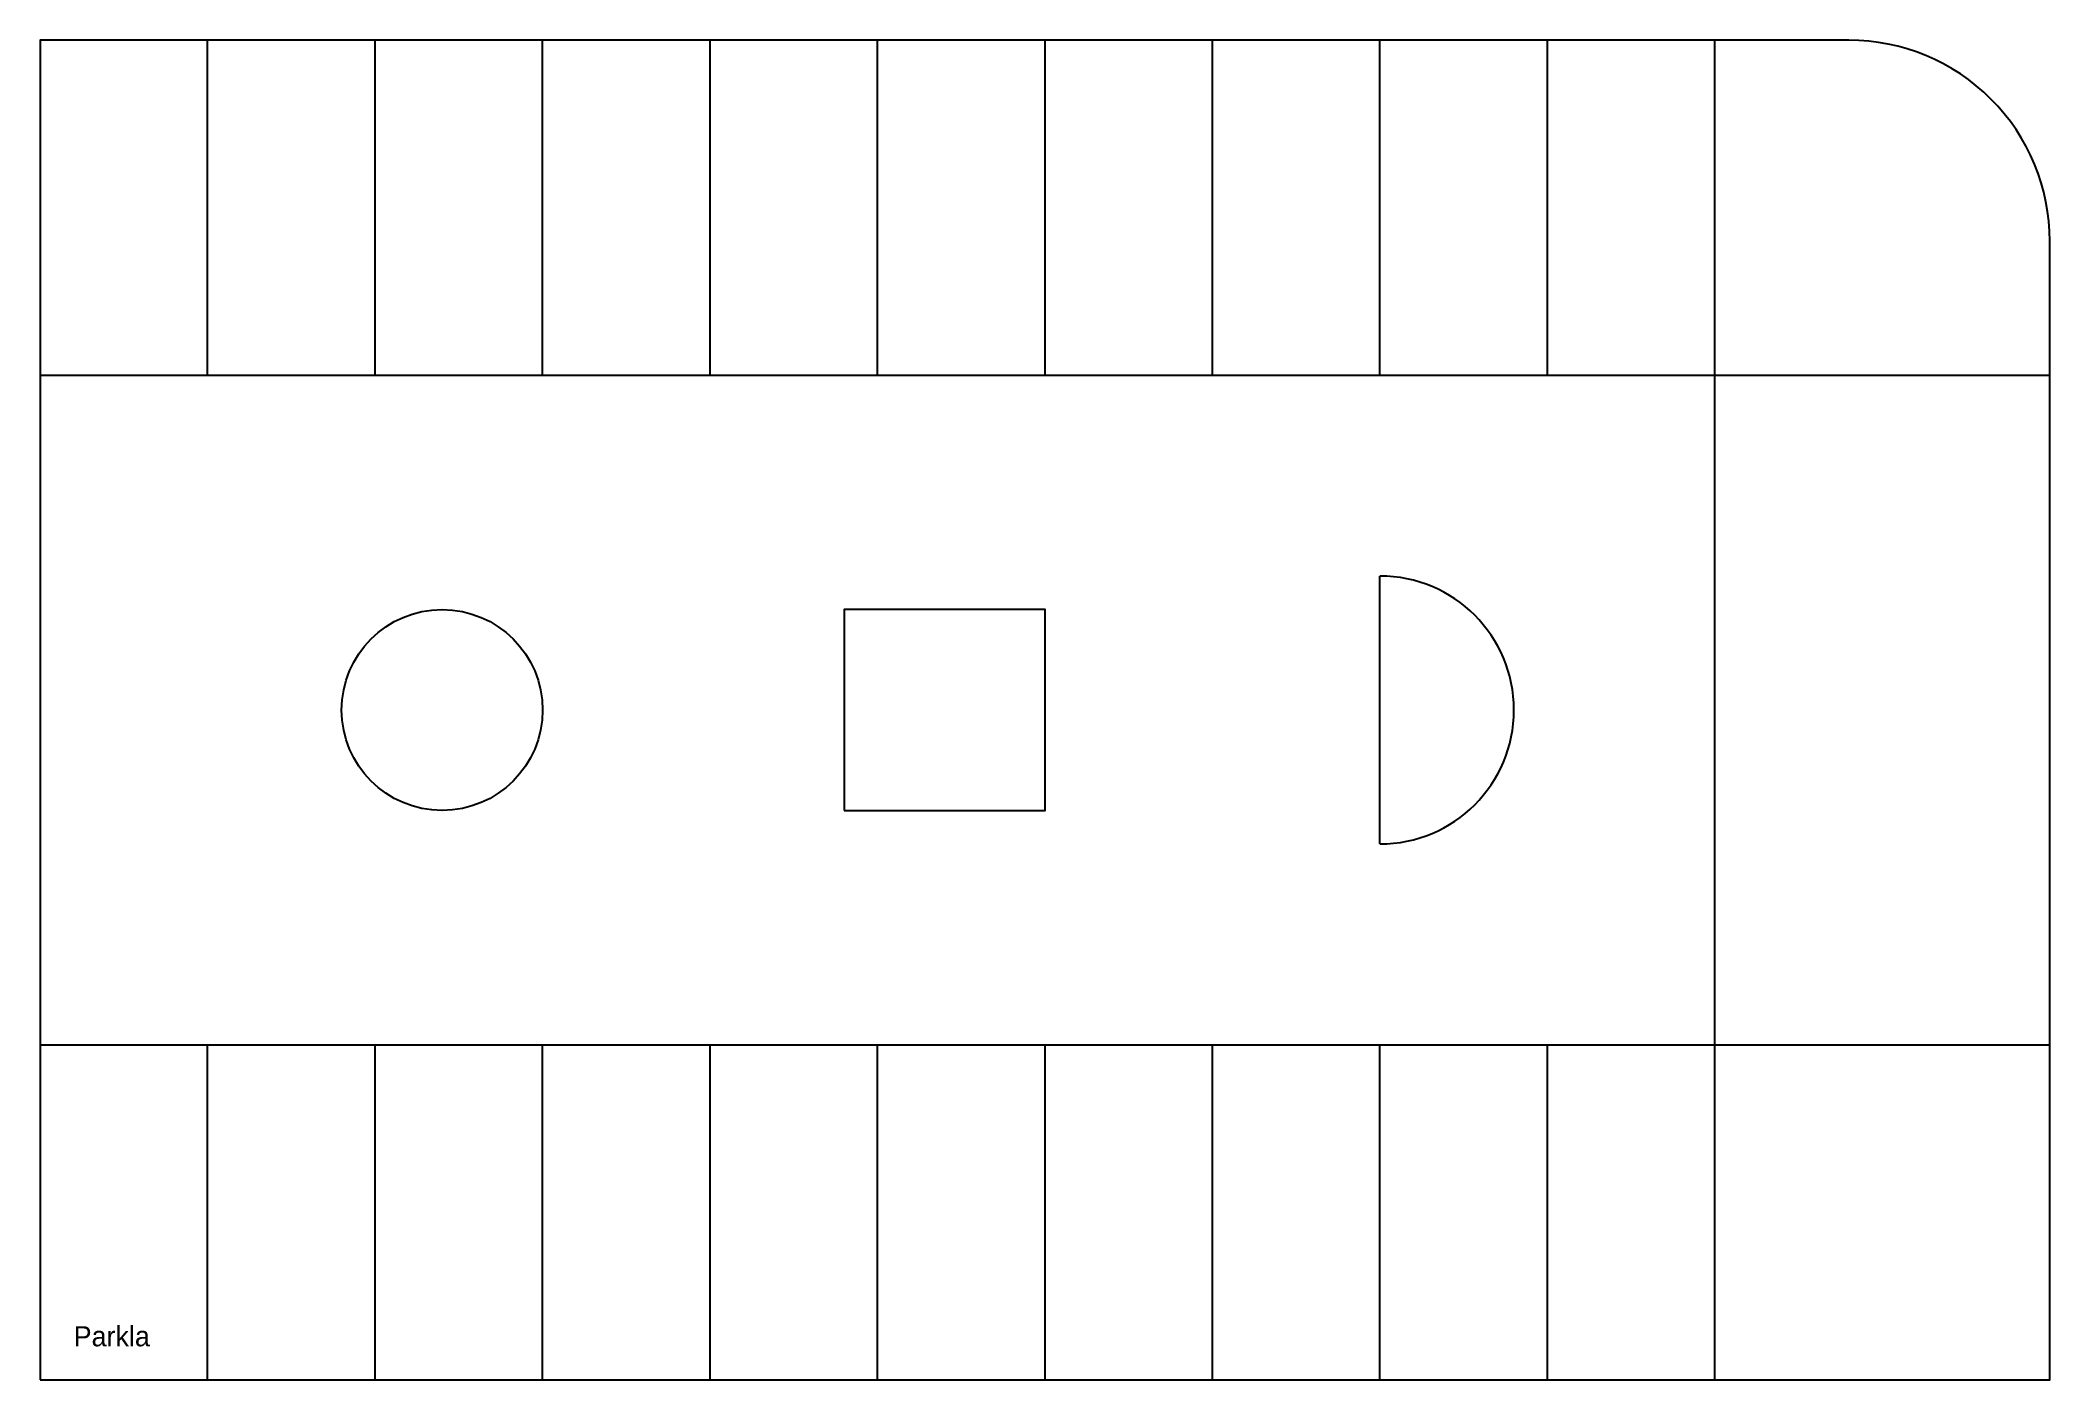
# Model space of a CAD drawing. Extents: x 0 to 30000, y 0 to 20000.
import ezdxf

# ---------------------------------------------------------------- set-up
doc = ezdxf.new("R2010")
doc.units = 0
for name, color, linetype in [('LOT', 7, 'Continuous'), ('SAARED_õä', 7, 'Continuous'), ('STALLS', 7, 'Continuous')]:
    doc.layers.add(name, color=color, linetype=linetype)

msp = doc.modelspace()

# ---------------------------------------------------------------- linework, layer by layer
at = {"layer": 'LOT'}
msp.add_lwpolyline([(0, 0), (30000, 0), (30000, 17000, 0.414214), (27000, 20000), (0, 20000)], format="xyb", close=True, dxfattribs=at)
at = {"layer": 'SAARED_õä'}
msp.add_line((20000, 8000), (20000, 12000), dxfattribs=at)
msp.add_lwpolyline([(12000, 8500), (15000, 8500), (15000, 11500), (12000, 11500)], close=True, dxfattribs=at)
msp.add_circle((6000, 10000), 1500, dxfattribs=at)
msp.add_arc((20000, 10000), 2000, -90, 90, dxfattribs=at)
at = {"layer": 'STALLS'}
for p, q in [((2500, 15000), (2500, 20000)), ((5000, 15000), (5000, 20000)), ((7500, 15000), (7500, 20000)), ((10000, 15000), (10000, 20000)), ((12500, 15000), (12500, 20000)), ((15000, 15000), (15000, 20000)), ((17500, 15000), (17500, 20000)), ((20000, 15000), (20000, 20000)), ((22500, 15000), (22500, 20000)), ((25000, 0), (25000, 20000)), ((0, 15000), (30000, 15000)), ((0, 5000), (30000, 5000)), ((2500, 0), (2500, 5000)), ((5000, 0), (5000, 5000)), ((7500, 0), (7500, 5000)), ((10000, 0), (10000, 5000)), ((12500, 0), (12500, 5000)), ((15000, 0), (15000, 5000)), ((17500, 0), (17500, 5000)), ((20000, 0), (20000, 5000)), ((22500, 0), (22500, 5000))]:
    msp.add_line(p, q, dxfattribs=at)

# ---------------------------------------------------------------- texts
at = {"layer": 'LOT'}
msp.add_text('Parkla', height=300, dxfattribs=at).set_placement((500, 500))

doc.saveas('drawing.dxf')
